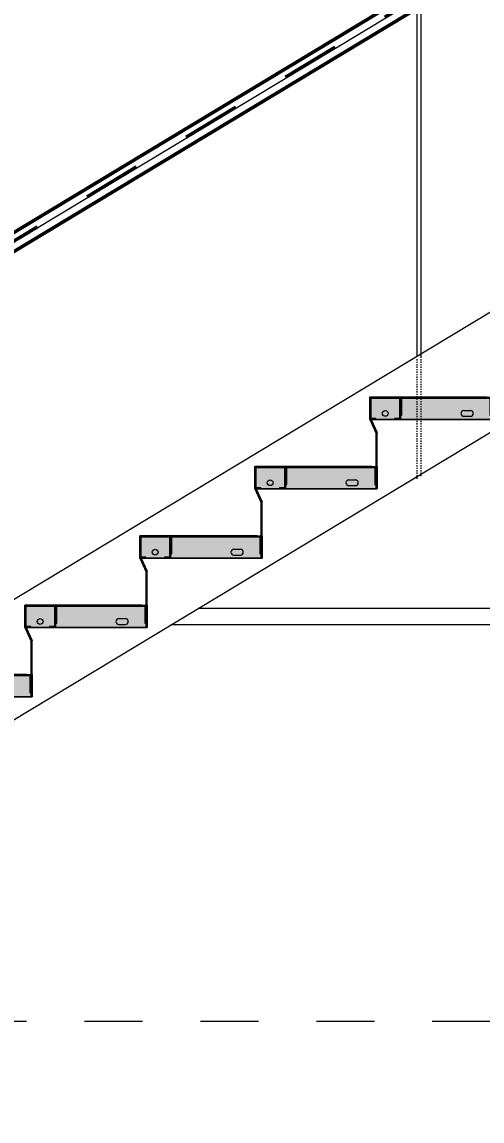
# Model space of a CAD drawing. Header units: millimetres. Extents: x -48147 to 1403542, y -455564 to 18123.
# Drawn here: x 1394978 to 1396098, y -450236 to -447561 of the extents above; entities that cross this region are included whole.
import ezdxf

# ---------------------------------------------------------------- set-up
doc = ezdxf.new("R2010")
doc.units = ezdxf.units.MM
doc.header["$MEASUREMENT"] = 0
for name, pattern in [('3MM-HIDDEN', [6, 3, -3]), ('Dashed', [2822.222233, 1411.111116, -1411.111116]), ('Wipeout_Contour', [1000, 0, -1000])]:
    doc.linetypes.add(name, pattern=pattern)
for name, color, linetype, lineweight in [('0_Pen_No__1', 7, 'Continuous', 13), ('0_Pen_No__85', 8, 'Continuous', 20), ('2D Layer_Pen_No__1', 7, 'Continuous', 13), ('A-30-M_Stair_Pen_No__101', 252, 'Continuous', 15), ('A-30-M_Stair_Pen_No__121', 255, 'Continuous', 0), ('A-30-M_Stair_Pen_No__2', 8, 'Continuous', 15), ('A-30-M_Stair_Pen_No__22', 8, 'Continuous', 50), ('New_A-30-M_Stair_Pen_No__1', 7, 'Continuous', 13), ('New_A-30-M_Stair_Pen_No__146', 8, 'Continuous', 0), ('New_A-30-M_Stair_Pen_No__192', 7, 'Continuous', 13), ('New_A-30-M_Stair_Pen_No__41', 7, 'Continuous', 35)]:
    doc.layers.add(name, color=color, linetype=linetype, lineweight=lineweight)
for name, color, linetype, lineweight, true_color in [('0_Pen_No__105', 7, 'Continuous', 15, 0xa6a6a6), ('0_Pen_No__45', 7, 'Continuous', 35, 0x444444), ('A-230-M_FLOOR.IFC Import_Pen_No__109', 7, 'Continuous', 15, 0xa6a6a6), ('A-230-M_FLOOR.IFC Import_Pen_No__29', 7, 'Continuous', 50, 0x2a2a2a), ('A-30-M_Stair_Pen_No__102', 7, 'Continuous', 15, 0xcccccc), ('A-30-M_Stair_Pen_No__81', 7, 'Continuous', 20, 0x6a6a6a)]:
    doc.layers.add(name, color=color, linetype=linetype, lineweight=lineweight, true_color=true_color)
for name, color, linetype in [('A-230-M_FLOOR.IFC Import', 7, 'Continuous'), ('A-95-P_Drawing', 7, 'Continuous'), ('New_A-25-M_Wall_Int', 7, 'Continuous'), ('New_A-30-M_Stair', 7, 'Continuous')]:
    doc.layers.add(name, color=color, linetype=linetype)
doc.styles.add('GENERATED_STYLE_1', font='')
doc.styles.get('GENERATED_STYLE_1').set_extended_font_data('Arial')
doc.dimstyles.new('GENERATED_STYLE__7', dxfattribs={"dimtxt": 125, "dimasz": 114, "dimexe": 0.18, "dimexo": 40, "dimgap": 0.09, "dimtad": 1, "dimtih": 1, "dimtoh": 1, "dimdec": 0, "dimzin": 0, "dimdsep": 46, "dimtxsty": 'GENERATED_STYLE_1', "dimblk": 'ARROWHEAD_5', "dimblk1": 'ARROWHEAD_5', "dimblk2": 'ARROWHEAD_5', "dimcen": 0.09, "dimclrd": 8, "dimclre": 8, "dimclrt": 7, "dimadec": 0, "dimazin": 0, "dimtfac": 1, "dimtdec": 4, "dimtmove": 0, "dimatfit": 3, "dimfxl": 1, "dimtolj": 1, "dimtzin": 0, "dimarcsym": 0})
doc.dimstyles.new('GENERATED_STYLE__8', dxfattribs={"dimtxt": 0.18, "dimasz": 182.4, "dimexe": 0.18, "dimexo": 0.0625, "dimgap": 0.09, "dimtad": 0, "dimtih": 1, "dimtoh": 1, "dimdec": 4, "dimzin": 0, "dimdsep": 46, "dimcen": 0.09, "dimadec": 0, "dimazin": 0, "dimtfac": 1, "dimtdec": 4, "dimtmove": 0, "dimatfit": 3, "dimldrblk": 'ARROWHEAD_5', "dimfxl": 1, "dimtolj": 1, "dimtzin": 0, "dimarcsym": 0})

# ---------------------------------------------------------------- blocks, each defined once
blk = doc.blocks.new('Section Elem_1_1', base_point=(1418663.2, -449992.5))
at = {"color": 254, "linetype": 'Wipeout_Contour', "lineweight": 0, "ltscale": 5861375.419057152}
blk.add_wipeout([(1394698.3, -449148.8), (1394978.3, -448980), (1394978.3, -448979.9), (1394698.3, -449148.7)], dxfattribs=at).dxf.layer = 'New_A-30-M_Stair'
at = {"color": 254, "linetype": 'Wipeout_Contour', "lineweight": 0, "ltscale": 5862234.754467042}
blk.add_wipeout([(1394978.3, -448980), (1395258.3, -448811.3), (1395258.3, -448811.2), (1394978.3, -448979.9)], dxfattribs=at).dxf.layer = 'New_A-30-M_Stair'
at = {"color": 254, "linetype": 'Wipeout_Contour', "lineweight": 0, "ltscale": 5860824.420576657}
blk.add_wipeout([(1394698.3, -449148.7), (1394978.3, -448979.9), (1394978.3, -448080.2), (1394698.3, -448249)], dxfattribs=at).dxf.layer = 'New_A-30-M_Stair'
at = {"color": 254, "linetype": 'Wipeout_Contour', "lineweight": 0, "ltscale": 5863094.255585966}
blk.add_wipeout([(1395258.3, -448811.3), (1395538.3, -448642.5), (1395538.3, -448642.4), (1395258.3, -448811.2)], dxfattribs=at).dxf.layer = 'New_A-30-M_Stair'
at = {"color": 254, "linetype": 'Wipeout_Contour', "lineweight": 0, "ltscale": 5861684.04402332}
blk.add_wipeout([(1394978.3, -448979.9), (1395258.3, -448811.2), (1395258.3, -447911.5), (1394978.3, -448080.2)], dxfattribs=at).dxf.layer = 'New_A-30-M_Stair'
at = {"color": 254, "linetype": 'Wipeout_Contour', "lineweight": 0, "ltscale": 5863953.922341056}
blk.add_wipeout([(1395538.3, -448642.5), (1395818.3, -448473.8), (1395818.3, -448473.7), (1395538.3, -448642.4)], dxfattribs=at).dxf.layer = 'New_A-30-M_Stair'
at = {"color": 254, "linetype": 'Wipeout_Contour', "lineweight": 0, "ltscale": 8793560.959413199}
blk.add_wipeout([(1394978.3, -449208.8), (1394978.3, -449272), (1395258.3, -449103.2), (1395258.3, -449040), (1394986.3, -449040), (1394986.3, -449208.8)], dxfattribs=at).dxf.layer = 'New_A-30-M_Stair'
at = {"layer": 'New_A-30-M_Stair_Pen_No__146', "linetype": 'Continuous', "lineweight": 0, "true_color": 0x404040}
for points in [[(1394986.3, -449148.8), (1394986.3, -449040), (1394978.3, -449040), (1394978.3, -449148.8)], [(1394986.3, -449208.8), (1394986.3, -449148.8), (1394698.3, -449148.8), (1394698.3, -449208.8)]]:
    blk.add_hatch(color=49, dxfattribs=at).paths.add_polyline_path(points)
at = {"layer": 'New_A-30-M_Stair_Pen_No__41', "linetype": 'Continuous'}
for p, q in [((1394978.3, -449148.8), (1394698.3, -449148.8)), ((1394986.3, -449208.8), (1394706.3, -449208.8))]:
    blk.add_line(p, q, dxfattribs=at)
at = {"layer": 'New_A-30-M_Stair_Pen_No__41', "linetype": 'Continuous', "flags": 128}
blk.add_lwpolyline([(1394986.3, -449040), (1394986.3, -449148.8), (1394986.3, -449208.8)], dxfattribs=at)
at = {"color": 254, "linetype": 'Wipeout_Contour', "lineweight": 0, "ltscale": 5862543.833110099}
blk.add_wipeout([(1395258.3, -448811.2), (1395538.3, -448642.4), (1395538.3, -447742.7), (1395258.3, -447911.5)], dxfattribs=at).dxf.layer = 'New_A-30-M_Stair'
at = {"color": 254, "linetype": 'Wipeout_Contour', "lineweight": 0, "ltscale": 5860273.421755641}
blk.add_wipeout([(1394698.3, -448249), (1394978.3, -448080.2), (1394978.3, -448080.1), (1394698.3, -448248.9)], dxfattribs=at).dxf.layer = 'New_A-30-M_Stair'
at = {"color": 254, "linetype": 'Wipeout_Contour', "lineweight": 0, "ltscale": 5864813.754684749}
blk.add_wipeout([(1395818.3, -448473.8), (1396098.3, -448305), (1396098.3, -448304.9), (1395818.3, -448473.7)], dxfattribs=at).dxf.layer = 'New_A-30-M_Stair'
at = {"color": 254, "linetype": 'Wipeout_Contour', "lineweight": 0, "ltscale": 5863403.787764126}
blk.add_wipeout([(1395538.3, -448642.4), (1395818.3, -448473.7), (1395818.3, -447574), (1395538.3, -447742.7)], dxfattribs=at).dxf.layer = 'New_A-30-M_Stair'
at = {"color": 254, "linetype": 'Wipeout_Contour', "lineweight": 0, "ltscale": 5861133.333239352}
blk.add_wipeout([(1394978.3, -448080.2), (1395258.3, -447911.5), (1395258.3, -447911.4), (1394978.3, -448080.1)], dxfattribs=at).dxf.layer = 'New_A-30-M_Stair'
at = {"color": 254, "linetype": 'Wipeout_Contour', "lineweight": 0, "ltscale": 5865673.752468416}
blk.add_wipeout([(1396098.3, -448305), (1396378.3, -448136.3), (1396378.3, -448136.2), (1396098.3, -448304.9)], dxfattribs=at).dxf.layer = 'New_A-30-M_Stair'
at = {"color": 254, "linetype": 'Wipeout_Contour', "lineweight": 0, "ltscale": 4396835.012255106}
blk.add_wipeout([(1394978.4, -448980), (1395258.3, -448980), (1395258.3, -448811.3)], dxfattribs=at).dxf.layer = 'New_A-30-M_Stair'
at = {"layer": 'New_A-30-M_Stair_Pen_No__1', "linetype": 'Continuous'}
for p, q in [((1394698.3, -448248.9), (1394978.3, -448080.1)), ((1394698.3, -449148.8), (1394978.3, -448980))]:
    blk.add_line(p, q, dxfattribs=at)
at = {"layer": 'New_A-30-M_Stair_Pen_No__41', "linetype": 'Continuous', "flags": 128}
blk.add_lwpolyline([(1394978.3, -448980), (1394978.3, -449040), (1394978.3, -449148.8)], dxfattribs=at)
at = {"color": 254, "linetype": 'Wipeout_Contour', "lineweight": 0, "ltscale": 5864263.907878696}
blk.add_wipeout([(1395818.3, -448473.7), (1396098.3, -448304.9), (1396098.3, -447405.2), (1395818.3, -447574)], dxfattribs=at).dxf.layer = 'New_A-30-M_Stair'
at = {"color": 254, "linetype": 'Wipeout_Contour', "lineweight": 0, "ltscale": 5861993.410294261}
blk.add_wipeout([(1395258.3, -447911.5), (1395538.3, -447742.7), (1395538.3, -447742.6), (1395258.3, -447911.4)], dxfattribs=at).dxf.layer = 'New_A-30-M_Stair'
at = {"color": 254, "linetype": 'Wipeout_Contour', "lineweight": 0, "ltscale": 4397479.631667191}
blk.add_wipeout([(1395258.4, -448811.3), (1395538.3, -448811.3), (1395538.3, -448642.6)], dxfattribs=at).dxf.layer = 'New_A-30-M_Stair'
at = {"color": 254, "linetype": 'Wipeout_Contour', "lineweight": 0, "ltscale": 10260575.82654946}
blk.add_wipeout([(1395258.3, -449040), (1395258.3, -449103.2), (1395538.3, -448934.5), (1395538.3, -448871.3), (1395266.3, -448871.3), (1395266.3, -448980), (1395266.3, -449040)], dxfattribs=at).dxf.layer = 'New_A-30-M_Stair'
at = {"layer": 'New_A-30-M_Stair_Pen_No__146', "linetype": 'Continuous', "lineweight": 0, "true_color": 0x404040}
for points in [[(1395266.3, -448980), (1395266.3, -448871.3), (1395258.3, -448871.3), (1395258.3, -448980)], [(1395266.3, -449040), (1395266.3, -448980), (1394978.3, -448980), (1394978.3, -449040)]]:
    blk.add_hatch(color=49, dxfattribs=at).paths.add_polyline_path(points)
at = {"layer": 'New_A-30-M_Stair_Pen_No__1', "linetype": 'Continuous'}
for p, q in [((1394978.3, -448080.1), (1395258.3, -447911.4)), ((1394978.3, -448980), (1395258.3, -448811.3)), ((1394978.4, -448980), (1395258.3, -448811.3)), ((1394978.3, -449272), (1395258.3, -449103.2))]:
    blk.add_line(p, q, dxfattribs=at)
at = {"layer": 'New_A-30-M_Stair_Pen_No__41', "linetype": 'Continuous'}
for p, q in [((1395258.3, -448980), (1394978.3, -448980)), ((1395266.3, -449040), (1394986.3, -449040))]:
    blk.add_line(p, q, dxfattribs=at)
at = {"layer": 'New_A-30-M_Stair_Pen_No__41', "linetype": 'Continuous', "flags": 128}
for points in [[(1395258.3, -448811.3), (1395258.3, -448871.3), (1395258.3, -448980)], [(1395266.3, -448871.3), (1395266.3, -448980), (1395266.3, -449040)]]:
    blk.add_lwpolyline(points, dxfattribs=at)
at = {"color": 254, "linetype": 'Wipeout_Contour', "lineweight": 0, "ltscale": 5865124.193482598}
blk.add_wipeout([(1396098.3, -448304.9), (1396378.3, -448136.2), (1396378.3, -447236.5), (1396098.3, -447405.2)], dxfattribs=at).dxf.layer = 'New_A-30-M_Stair'
at = {"color": 254, "linetype": 'Wipeout_Contour', "lineweight": 0, "ltscale": 5862853.652847498}
blk.add_wipeout([(1395538.3, -447742.7), (1395818.3, -447574), (1395818.3, -447573.9), (1395538.3, -447742.6)], dxfattribs=at).dxf.layer = 'New_A-30-M_Stair'
at = {"color": 254, "linetype": 'Wipeout_Contour', "lineweight": 0, "ltscale": 4398124.375303796}
blk.add_wipeout([(1395538.4, -448642.5), (1395818.3, -448642.5), (1395818.3, -448473.8)], dxfattribs=at).dxf.layer = 'New_A-30-M_Stair'
at = {"color": 254, "linetype": 'Wipeout_Contour', "lineweight": 0, "ltscale": 8796139.204450306}
blk.add_wipeout([(1395538.3, -448871.3), (1395538.3, -448934.5), (1395818.3, -448765.7), (1395818.3, -448702.5), (1395546.3, -448702.5), (1395546.3, -448871.3)], dxfattribs=at).dxf.layer = 'New_A-30-M_Stair'
at = {"layer": 'New_A-30-M_Stair_Pen_No__146', "linetype": 'Continuous', "lineweight": 0, "true_color": 0x404040}
for points in [[(1395546.3, -448811.3), (1395546.3, -448702.5), (1395538.3, -448702.5), (1395538.3, -448811.3)], [(1395546.3, -448871.3), (1395546.3, -448811.3), (1395258.3, -448811.3), (1395258.3, -448871.3)]]:
    blk.add_hatch(color=49, dxfattribs=at).paths.add_polyline_path(points)
at = {"layer": 'New_A-30-M_Stair_Pen_No__1', "linetype": 'Continuous'}
for p, q in [((1395258.3, -447911.4), (1395538.3, -447742.6)), ((1395258.3, -448811.3), (1395538.3, -448642.5)), ((1395258.4, -448811.3), (1395538.3, -448642.6)), ((1395258.3, -449103.2), (1395538.3, -448934.5))]:
    blk.add_line(p, q, dxfattribs=at)
at = {"layer": 'New_A-30-M_Stair_Pen_No__41', "linetype": 'Continuous'}
for p, q in [((1395538.3, -448811.3), (1395258.3, -448811.3)), ((1395546.3, -448871.3), (1395266.3, -448871.3))]:
    blk.add_line(p, q, dxfattribs=at)
at = {"layer": 'New_A-30-M_Stair_Pen_No__41', "linetype": 'Continuous', "flags": 128}
for points in [[(1395538.3, -448642.5), (1395538.3, -448702.5), (1395538.3, -448811.3)], [(1395546.3, -448702.5), (1395546.3, -448811.3), (1395546.3, -448871.3)]]:
    blk.add_lwpolyline(points, dxfattribs=at)
at = {"color": 254, "linetype": 'Wipeout_Contour', "lineweight": 0, "ltscale": 5863714.060851504}
blk.add_wipeout([(1395818.3, -447574), (1396098.3, -447405.2), (1396098.3, -447405.1), (1395818.3, -447573.9)], dxfattribs=at).dxf.layer = 'New_A-30-M_Stair'
at = {"color": 254, "linetype": 'Wipeout_Contour', "lineweight": 0, "ltscale": 4398769.243120661}
blk.add_wipeout([(1396098.3, -448305.1), (1395818.4, -448473.8), (1396098.3, -448473.8)], dxfattribs=at).dxf.layer = 'New_A-30-M_Stair'
at = {"color": 254, "linetype": 'Wipeout_Contour', "lineweight": 0, "ltscale": 8797428.699634867}
blk.add_wipeout([(1395826.3, -448702.5), (1395818.3, -448702.5), (1395818.3, -448765.7), (1396098.3, -448597), (1396098.3, -448533.8), (1395826.3, -448533.8)], dxfattribs=at).dxf.layer = 'New_A-30-M_Stair'
at = {"layer": 'New_A-30-M_Stair_Pen_No__146', "linetype": 'Continuous', "lineweight": 0, "true_color": 0x404040}
for points in [[(1395826.3, -448642.5), (1395826.3, -448533.8), (1395818.3, -448533.8), (1395818.3, -448642.5)], [(1395826.3, -448702.5), (1395826.3, -448642.5), (1395538.3, -448642.5), (1395538.3, -448702.5)]]:
    blk.add_hatch(color=49, dxfattribs=at).paths.add_polyline_path(points)
at = {"layer": 'New_A-30-M_Stair_Pen_No__1', "linetype": 'Continuous'}
for p, q in [((1395818.3, -447573.9), (1396098.3, -447405.1)), ((1395538.3, -447742.6), (1395818.3, -447573.9)), ((1396098.3, -448305), (1396378.3, -448136.3)), ((1395538.3, -448642.5), (1395818.3, -448473.8)), ((1395538.4, -448642.5), (1395818.3, -448473.8)), ((1395538.3, -448934.5), (1395818.3, -448765.7))]:
    blk.add_line(p, q, dxfattribs=at)
at = {"layer": 'New_A-30-M_Stair_Pen_No__41', "linetype": 'Continuous'}
for p, q in [((1395818.3, -448642.5), (1395538.3, -448642.5)), ((1395826.3, -448702.5), (1395546.3, -448702.5))]:
    blk.add_line(p, q, dxfattribs=at)
at = {"layer": 'New_A-30-M_Stair_Pen_No__41', "linetype": 'Continuous', "flags": 128}
for points in [[(1395818.3, -448473.8), (1395818.3, -448533.8), (1395818.3, -448642.5)], [(1395826.3, -448533.8), (1395826.3, -448642.5), (1395826.3, -448702.5)]]:
    blk.add_lwpolyline(points, dxfattribs=at)
at = {"color": 254, "linetype": 'Wipeout_Contour', "lineweight": 0, "ltscale": 8798718.44315604}
blk.add_wipeout([(1396106.3, -448533.8), (1396098.3, -448533.8), (1396098.3, -448597), (1396378.3, -448428.2), (1396378.3, -448365), (1396106.3, -448365)], dxfattribs=at).dxf.layer = 'New_A-30-M_Stair'
at = {"layer": 'New_A-30-M_Stair_Pen_No__146', "linetype": 'Continuous', "lineweight": 0, "true_color": 0x404040}
blk.add_hatch(color=49, dxfattribs=at).paths.add_polyline_path([(1396106.3, -448533.8), (1396106.3, -448473.8), (1395818.3, -448473.8), (1395818.3, -448533.8)])
at = {"layer": 'New_A-30-M_Stair_Pen_No__1', "linetype": 'Continuous'}
for p, q in [((1395818.3, -448473.8), (1396098.3, -448305)), ((1395818.4, -448473.8), (1396098.3, -448305.1)), ((1396098.3, -448597), (1396378.3, -448428.2)), ((1395818.3, -448765.7), (1396098.3, -448597))]:
    blk.add_line(p, q, dxfattribs=at)
at = {"layer": 'New_A-30-M_Stair_Pen_No__41', "linetype": 'Continuous'}
for p, q in [((1396098.3, -448473.8), (1395818.3, -448473.8)), ((1396106.3, -448533.8), (1395826.3, -448533.8))]:
    blk.add_line(p, q, dxfattribs=at)
blk = doc.blocks.new('Section Elem_216_1', base_point=(1418663.2, -449992.5))
at = {"color": 254, "linetype": 'Wipeout_Contour', "lineweight": 0, "ltscale": 175547925.7955505}
blk.add_wipeout([(1398445.1, -434842.5), (1393413.1, -434842.5), (1393413.1, -437842.5), (1393658.3, -437842.5), (1393658.3, -438142.5), (1393658.1, -438142.5), (1393658.1, -438292.5), (1393658.4, -438292.5), (1393658.4, -438301.1), (1393596, -438301.1), (1393590.6, -438303.4), (1393588.4, -438308.7), (1393588.4, -438527.8), (1393590.6, -438533.2), (1393596, -438535.4), (1393643.3, -438535.4), (1393643.3, -438342.5), (1393658.3, -438342.5), (1393658.3, -438535.4), (1393658.4, -438535.4), (1393658.4, -438544), (1393658.3, -438544), (1393658.3, -438917.5), (1393413.1, -438917.5), (1393413.1, -441892.5), (1393658.3, -441892.5), (1393658.3, -442192.5), (1393658.2, -442192.5), (1393658.2, -442342.5), (1393658.4, -442342.5), (1393658.4, -442351.1), (1393658.3, -442351.1), (1393658.3, -442585.4), (1393658.4, -442585.4), (1393658.4, -442594), (1393658.3, -442594), (1393658.3, -442942.5), (1393413.1, -442942.5), (1393413.1, -445942.5), (1393658.3, -445942.5), (1393658.3, -446242.5), (1393658.4, -446242.5), (1393658.4, -446392.5), (1393658.4, -446401.1), (1393596, -446401.1), (1393590.6, -446403.4), (1393588.4, -446408.7), (1393588.4, -446627.8), (1393590.6, -446633.2), (1393596, -446635.4), (1393658.4, -446635.4), (1393658.4, -446644), (1393512.3, -446644), (1393512.3, -446635.4), (1393574.7, -446635.4), (1393580.1, -446633.2), (1393582.3, -446627.8), (1393582.3, -446408.7), (1393580.1, -446403.4), (1393574.7, -446401.1), (1393512.3, -446401.1), (1393512.3, -446392.5), (1393428.7, -446392.5), (1393428.7, -447367.5), (1393658.3, -447367.5), (1393658.3, -447392.5), (1393428.7, -447392.5), (1393428.7, -449992.5), (1393578.3, -449992.5), (1393578.3, -449823.8), (1393503.3, -449869), (1393503.3, -449868.9), (1393503.3, -448969.2), (1393503.3, -448969.1), (1395949.5, -447494.8), (1395858.4, -447439.9), (1393858.3, -446234.5), (1393858.3, -445942.6), (1393858.3, -445942.5), (1393848.3, -445942.5), (1393848.3, -445833.8), (1393858.3, -445833.8), (1393858.3, -445773.8), (1393783.3, -445819), (1393783.3, -445818.9), (1393783.3, -444919.2), (1393783.3, -444919.1), (1396093.5, -443526.8), (1393858.3, -442179.7), (1393858.3, -441892.5), (1393848.3, -441892.5), (1393848.3, -441783.8), (1393858.3, -441783.8), (1393858.3, -441723.8), (1393783.3, -441769), (1393783.3, -441768.9), (1393783.3, -440869.2), (1393783.3, -440869.1), (1396093.5, -439476.8), (1395858.4, -439335.1), (1393858.3, -438129.7), (1393858.3, -437837.8), (1394063.3, -437961.3), (1394063.3, -437111.5), (1394063.3, -437111.4), (1394138.3, -437111.4), (1397218.3, -438967.6), (1398445.1, -438967.6), (1398445.1, -438544), (1398373.3, -438544), (1398373.3, -438535.4), (1398435.7, -438535.4), (1398441, -438533.2), (1398443.3, -438527.8), (1398443.3, -438308.7), (1398441, -438303.4), (1398435.7, -438301.1), (1398373.3, -438301.1), (1398373.3, -438292.5), (1398445.1, -438292.5)], dxfattribs=at).dxf.layer = 'New_A-25-M_Wall_Int'
at = {"color": 254, "linetype": 'Wipeout_Contour', "lineweight": 0, "ltscale": 61634665.73816013}
blk.add_wipeout([(1394727.4, -445537.1), (1396945.2, -446873.8), (1398388.3, -446873.8), (1398394.3, -446874), (1398400.2, -446874.6), (1398406.1, -446875.7), (1398412, -446877.2), (1398416.6, -446879.8), (1398420.2, -446883.7), (1398422.5, -446888.5), (1398423.3, -446893.8), (1398423.3, -446923.8), (1397129.3, -446923.8), (1397129.3, -447798.7), (1397129.3, -447798.8), (1398438.3, -447798.8), (1398438.3, -447798.8), (1398445.1, -447798.8), (1398445.1, -446644), (1398373.3, -446644), (1398373.3, -446635.4), (1398435.7, -446635.4), (1398441, -446633.2), (1398443.3, -446627.8), (1398443.3, -446408.7), (1398441, -446403.4), (1398435.7, -446401.1), (1398373.3, -446401.1), (1398373.3, -446392.5), (1398445.1, -446392.5), (1398445.1, -444229), (1398373.3, -444229), (1398373.3, -444220.4), (1398435.7, -444220.4), (1398441, -444218.2), (1398443.3, -444212.8), (1398443.3, -444204.7), (1397218.3, -444204.7), (1397113.3, -444141.4), (1397113.3, -444199.2), (1397104.3, -444204.7), (1396938.3, -444204.7)], dxfattribs=at).dxf.layer = 'New_A-25-M_Wall_Int'
at = {"color": 254, "linetype": 'Wipeout_Contour', "lineweight": 0, "ltscale": 11739681.6880277}
blk.add_wipeout([(1395818.3, -448765.7), (1393782.7, -449992.5), (1398421.3, -449992.5), (1398421.3, -449980.5), (1398445.1, -449980.5), (1398445.1, -448090.7), (1396938.3, -448090.7), (1395858.4, -448741.6)], dxfattribs=at).dxf.layer = 'New_A-25-M_Wall_Int'
at = {"color": 254, "linetype": 'Wipeout_Contour', "lineweight": 0, "ltscale": 5863094.430109578}
blk.add_wipeout([(1395258.3, -448811.3), (1395258.4, -448811.3), (1395538.3, -448642.6), (1395538.3, -448642.5)], dxfattribs=at).dxf.layer = 'New_A-25-M_Wall_Int'
at = {"color": 254, "linetype": 'Wipeout_Contour', "lineweight": 0, "ltscale": 5861375.593924914}
blk.add_wipeout([(1394978.3, -448980), (1394698.3, -449148.8), (1394698.4, -449148.8), (1394978.3, -448980.1)], dxfattribs=at).dxf.layer = 'New_A-25-M_Wall_Int'
at = {"color": 254, "linetype": 'Wipeout_Contour', "lineweight": 0, "ltscale": 5863954.096837269}
blk.add_wipeout([(1395538.3, -448642.5), (1395538.4, -448642.5), (1395818.3, -448473.8), (1395818.3, -448473.8)], dxfattribs=at).dxf.layer = 'New_A-25-M_Wall_Int'
at = {"color": 254, "linetype": 'Wipeout_Contour', "lineweight": 0, "ltscale": 5864813.929199336}
blk.add_wipeout([(1395818.3, -448473.8), (1395818.4, -448473.8), (1396098.3, -448305.1), (1396098.3, -448305)], dxfattribs=at).dxf.layer = 'New_A-25-M_Wall_Int'
blk = doc.blocks.new('Section Elem_437_1', base_point=(1418663.2, -449992.5))
at = {"color": 254, "linetype": 'Wipeout_Contour', "lineweight": 0, "ltscale": 5830804.514820798}
blk.add_wipeout([(1398196.4, -450242.5), (1398196.4, -449992.5), (1374725.3, -449992.5), (1374725.3, -450242.5)], dxfattribs=at).dxf.layer = 'A-230-M_FLOOR.IFC Import'
at = {"layer": 'A-230-M_FLOOR.IFC Import_Pen_No__109', "linetype": 'Continuous'}
h = blk.add_hatch(dxfattribs=at)
h.set_pattern_fill('Lightweight_Concrete_0001', color=256, style=0, pattern_type=2)
h.set_pattern_definition([(0, (1418663.25, -449992.53), (0, 389.7114), [24.375, -200.625]), (0, (1418775.75, -449797.67), (0, 389.7114), [24.375, -200.625]), (60, (1418663.25, -449992.53), (-337.5, 194.8557), [24.375, -200.625]), (60, (1418888.25, -449992.53), (-337.5, 194.8557), [24.375, -200.625]), (120, (1418687.62, -449992.53), (337.5, 194.8557), [24.375, -200.625]), (120, (1418912.62, -449992.53), (337.5, 194.8557), [24.375, -200.625]), (0, (1418663.25, -449955.03), (0, 75), [0, -75, 0, -112.5]), (45, (1418700.75, -449955.03), (-53.03301, 53.03301), [0, -56.25, 0, -93.75])])
h.paths.add_polyline_path([(1398196.4, -450242.5), (1398196.4, -449992.5), (1374725.3, -449992.5), (1374725.3, -450242.5)])
at = {"layer": 'A-230-M_FLOOR.IFC Import_Pen_No__29', "linetype": 'Continuous'}
blk.add_line((1398167.2, -449992.5), (1393586.3, -449992.5), dxfattribs=at)
blk = doc.blocks.new('*D513', base_point=(1418663.2, -449992.5))
at = {"layer": '0_Pen_No__45', "linetype": 'Continuous'}
for points in [[(1395410.7, -448986.3), (1395440.4, -449102.5), (1395494.6, -449072)], [(1395690.4, -449992.5), (1395718, -449875.8), (1395656, -449877.6)]]:
    blk.add_hatch(color=256, dxfattribs=at).paths.add_polyline_path(points)
for p, q in [((1395410.7, -448986.3), (1395494.6, -449072)), ((1395410.7, -448986.3), (1395440.4, -449102.5)), ((1395494.6, -449072), (1395440.4, -449102.5)), ((1395656, -449877.6), (1395718, -449875.8)), ((1395690.4, -449992.5), (1395656, -449877.6)), ((1395690.4, -449992.5), (1395718, -449875.8))]:
    blk.add_line(p, q, dxfattribs=at)
at = {"layer": '0_Pen_No__85', "linetype": 'Continuous'}
for p, q in [((1395271.4, -449070.2), (1395507, -448928.2)), ((1395802.9, -449992.5), (1395577.9, -449992.5))]:
    blk.add_line(p, q, dxfattribs=at)
blk.add_arc((1393741, -449992.5), 1949.4, 3.4064, 27.6701, dxfattribs=at)
at = {"layer": '0_Pen_No__1', "insert": (1395739.6, -449499.3), "char_height": 125, "attachment_point": 7, "style": 'GENERATED_STYLE_1'}
blk.add_mtext('\\A1;{\\fArial|b0|i0|c0|p34;31°}', dxfattribs=at)
blk = doc.blocks.new('ARROWHEAD_5')
at = {"color": 0, "linetype": 'Continuous', "lineweight": 0}
blk.add_line((0, 0), (-1, 0), dxfattribs=at)
blk.add_solid([(-1, 0.2679), (0, 0), (-1, -0.2679), (-1, 0.2679)], dxfattribs=at)
blk = doc.blocks.new('S-22 Building Section_STORY_MARKER', base_point=(1418663.2, -449992.5))
at = {"layer": '0_Pen_No__105', "linetype": 'Dashed', "ltscale": 0.1}
blk.add_line((1369166.1, -449992.5), (1399880.2, -449992.5), dxfattribs=at)

msp = doc.modelspace()

# ---------------------------------------------------------------- block references
at = {"layer": 'New_A-30-M_Stair'}
msp.add_blockref('Section Elem_1_1', (1418663.2, -449992.5), dxfattribs=at)

# ---------------------------------------------------------------- next in the draw order: hatches: boundary and pattern name
at = {"layer": 'A-30-M_Stair_Pen_No__121', "linetype": 'Continuous'}
msp.add_hatch(color=256, dxfattribs=at).paths.add_polyline_path([(1393660.1, -435111.8), (1398444.1, -435111.8), (1398444.1, -449987.7), (1393131.3, -449987.7), (1393131.3, -446897.1), (1393660.1, -446897.1)])

# ---------------------------------------------------------------- next in the draw order: block references
at = {"layer": 'New_A-25-M_Wall_Int'}
msp.add_blockref('Section Elem_216_1', (1418663.2, -449992.5), dxfattribs=at)

# ---------------------------------------------------------------- next in the draw order: block references
at = {"layer": 'A-230-M_FLOOR.IFC Import'}
msp.add_blockref('Section Elem_437_1', (1418663.2, -449992.5), dxfattribs=at)

# ---------------------------------------------------------------- next in the draw order: leaders
at = {"layer": '0_Pen_No__85', "linetype": 'Continuous', "annotation_type": 0, "has_hookline": 1, "hookline_direction": 1, "text_width": 1845.2}
msp.add_leader([(1395287.5, -447849.9), (1394704.4, -447175.5), (1393972.3, -447175.5)], dimstyle='GENERATED_STYLE__8', dxfattribs=at)

# ---------------------------------------------------------------- next in the draw order: linework, layer by layer
at = {"layer": '2D Layer_Pen_No__1', "linetype": 'Continuous', "flags": 128}
msp.add_lwpolyline([(1395475.6, -449992.5), (1393741, -449992.5), (1395100.1, -449173.4)], dxfattribs=at)

# ---------------------------------------------------------------- next in the draw order: dimensions: what is measured, and where the dimension line sits
at = {"color": 8, "linetype": 'Continuous', "lineweight": 20}
dim = msp.add_angular_dim_3p(base=(1395619.2, -449470.3), center=(1393741, -449992.5), p1=(1395100.1, -449173.4), p2=(1395475.6, -449992.5), dimstyle='GENERATED_STYLE__7', dxfattribs=at)
dim.commit()
dim.dimension.update_dxf_attribs({"geometry": '*D513', "text_midpoint": (1395881.1, -449436.8), "dimtype": 165})

# ---------------------------------------------------------------- next in the draw order: wipeouts: each hides what was drawn before it
at = {"color": 254, "linetype": 'Wipeout_Contour', "lineweight": 0, "ltscale": 5854473.517168632}
msp.add_wipeout([(1391307.3, -431582.2), (1399341.8, -431582.2), (1399341.8, -451938.9), (1391307.3, -451938.9)], dxfattribs=at).dxf.layer = 'A-95-P_Drawing'

# ---------------------------------------------------------------- next in the draw order: hatches: boundary and pattern name
at = {"layer": 'A-30-M_Stair_Pen_No__102', "linetype": 'Continuous'}
for points in [[(1395825.1, -448473.8), (1396123.1, -448473.8), (1396123.1, -448528.8), (1395825.1, -448528.8)], [(1395545.1, -448642.5), (1395843.1, -448642.5), (1395843.1, -448697.5), (1395545.1, -448697.5)], [(1395265.1, -448811.3), (1395563.1, -448811.3), (1395563.1, -448866.3), (1395265.1, -448866.3)], [(1394985.1, -448980), (1395283.1, -448980), (1395283.1, -449035), (1394985.1, -449035)], [(1394705.1, -449148.8), (1395003.1, -449148.8), (1395003.1, -449203.8), (1394705.1, -449203.8)]]:
    msp.add_hatch(color=256, dxfattribs=at).paths.add_polyline_path(points)

# ---------------------------------------------------------------- next in the draw order: linework, layer by layer
at = {"layer": 'A-30-M_Stair_Pen_No__101', "linetype": 'Continuous', "flags": 128}
for points in [[(1397120.1, -447801.8), (1397120.1, -446822.9), (1396816, -446820.9), (1395949.4, -446298.7), (1395949.4, -448375.7)], [(1394869.4, -449020.6), (1394869.4, -448149.8), (1395939.4, -447504.9), (1395939.4, -448375.7)], [(1393741, -449992.5), (1397020.4, -448016.1), (1397020.4, -447724.2), (1393509.3, -449840.3), (1393509.3, -449992.5)]]:
    msp.add_lwpolyline(points, dxfattribs=at)
at = {"layer": 'A-30-M_Stair_Pen_No__101', "linetype": '3MM-HIDDEN', "flags": 128}
for points in [[(1395949.4, -448375.7), (1395949.4, -448667.6)], [(1395939.4, -448381.8), (1395939.4, -448673.7)]]:
    msp.add_lwpolyline(points, dxfattribs=at)
at = {"layer": 'A-30-M_Stair_Pen_No__2', "linetype": 'Continuous', "flags": 128}
for points in [[(1395825.1, -448473.8), (1396123.1, -448473.8), (1396123.1, -448528.8), (1395825.1, -448528.8)], [(1395545.1, -448642.5), (1395843.1, -448642.5), (1395843.1, -448697.5), (1395545.1, -448697.5)], [(1395265.1, -448811.3), (1395563.1, -448811.3), (1395563.1, -448866.3), (1395265.1, -448866.3)], [(1394985.1, -448980), (1395283.1, -448980), (1395283.1, -449035), (1394985.1, -449035)], [(1394705.1, -449148.8), (1395003.1, -449148.8), (1395003.1, -449203.8), (1394705.1, -449203.8)]]:
    msp.add_lwpolyline(points, close=True, dxfattribs=at)
at = {"layer": 'A-30-M_Stair_Pen_No__22', "linetype": 'Continuous', "flags": 128}
for points in [[(1393439.3, -448988.3), (1397066.4, -446802.3)], [(1393450.4, -449028.3), (1397077.5, -446842.3)]]:
    msp.add_lwpolyline(points, dxfattribs=at)
at = {"layer": 'A-30-M_Stair_Pen_No__22', "linetype": 'Dashed', "ltscale": 0.1, "flags": 128}
msp.add_lwpolyline([(1393445.6, -449008.3), (1397082.3, -446812)], dxfattribs=at)
at = {"layer": 'A-30-M_Stair_Pen_No__81', "linetype": 'Continuous', "flags": 128}
for points in [[(1396910.8, -448988.3), (1395407.4, -448988.3)], [(1396910.8, -449028.3), (1395341, -449028.3)]]:
    msp.add_lwpolyline(points, dxfattribs=at)
at = {"layer": 'New_A-30-M_Stair_Pen_No__192', "linetype": 'Continuous'}
for p, q in [((1396110.1, -448473.8), (1395825.1, -448473.8)), ((1395830.1, -448642.5), (1395545.1, -448642.5)), ((1395550.1, -448811.3), (1395265.1, -448811.3)), ((1395270.1, -448980), (1394985.1, -448980)), ((1394990.1, -449148.8), (1394705.1, -449148.8))]:
    msp.add_line(p, q, dxfattribs=at)
at = {"layer": 'New_A-30-M_Stair_Pen_No__192', "linetype": 'Continuous', "flags": 128}
for points in [[(1395840.1, -448528.8), (1395825.1, -448528.8), (1395825.1, -448473.8), (1395900.1, -448473.8), (1395900.1, -448528.8), (1395885.3, -448528.8)], [(1395840.1, -448528.8), (1395840.1, -448525.8), (1395828.1, -448525.8), (1395828.1, -448476.8), (1395897.1, -448476.8), (1395897.1, -448525.8), (1395885.3, -448525.8), (1395885.3, -448528.8)], [(1395900.1, -448515.8), (1395900.1, -448473.8), (1396120.1, -448473.8), (1396120.1, -448517.8)], [(1395900.1, -448517.8), (1395903.1, -448517.8), (1395903.1, -448476.8), (1396117.1, -448476.8), (1396117.1, -448517.8), (1396120.1, -448517.8)], [(1396054.1, -448506.8), (1396070.1, -448506.8)], [(1395825.1, -448528.8), (1396123.1, -448528.8)], [(1395825.1, -448528.8), (1395840.1, -448560.9)], [(1395828.4, -448528.8), (1395843.1, -448560.3)], [(1396054.1, -448520.8), (1396070.1, -448520.8)], [(1395840.1, -448560.9), (1395840.1, -448697.5), (1395843.1, -448697.5), (1395843.1, -448560.3)], [(1395560.1, -448697.5), (1395545.1, -448697.5), (1395545.1, -448642.5), (1395620.1, -448642.5), (1395620.1, -448697.5), (1395605.3, -448697.5)], [(1395560.1, -448697.5), (1395560.1, -448694.5), (1395548.1, -448694.5), (1395548.1, -448645.5), (1395617.1, -448645.5), (1395617.1, -448694.5), (1395605.3, -448694.5), (1395605.3, -448697.5)], [(1395620.1, -448684.5), (1395620.1, -448642.5), (1395840.1, -448642.5), (1395840.1, -448686.5)], [(1395620.1, -448686.5), (1395623.1, -448686.5), (1395623.1, -448645.5), (1395837.1, -448645.5), (1395837.1, -448686.5), (1395840.1, -448686.5)], [(1395545.1, -448697.5), (1395843.1, -448697.5)], [(1395545.1, -448697.5), (1395560.1, -448729.7)], [(1395548.4, -448697.5), (1395563.1, -448729)], [(1395774.1, -448675.5), (1395790.1, -448675.5)], [(1395774.1, -448689.5), (1395790.1, -448689.5)], [(1395560.1, -448729.7), (1395560.1, -448866.3), (1395563.1, -448866.3), (1395563.1, -448729)], [(1395280.1, -448866.3), (1395265.1, -448866.3), (1395265.1, -448811.3), (1395340.1, -448811.3), (1395340.1, -448866.3), (1395325.3, -448866.3)], [(1395280.1, -448866.3), (1395280.1, -448863.3), (1395268.1, -448863.3), (1395268.1, -448814.3), (1395337.1, -448814.3), (1395337.1, -448863.3), (1395325.3, -448863.3), (1395325.3, -448866.3)], [(1395340.1, -448853.3), (1395340.1, -448811.3), (1395560.1, -448811.3), (1395560.1, -448855.3)], [(1395340.1, -448855.3), (1395343.1, -448855.3), (1395343.1, -448814.3), (1395557.1, -448814.3), (1395557.1, -448855.3), (1395560.1, -448855.3)], [(1395494.1, -448844.3), (1395510.1, -448844.3)], [(1395494.1, -448858.3), (1395510.1, -448858.3)], [(1395265.1, -448866.3), (1395563.1, -448866.3)], [(1395265.1, -448866.3), (1395280.1, -448898.4)], [(1395268.4, -448866.3), (1395283.1, -448897.8)], [(1395280.1, -448898.4), (1395280.1, -449035), (1395283.1, -449035), (1395283.1, -448897.8)], [(1395000.1, -449035), (1394985.1, -449035), (1394985.1, -448980), (1395060.1, -448980), (1395060.1, -449035), (1395045.3, -449035)], [(1395000.1, -449035), (1395000.1, -449032), (1394988.1, -449032), (1394988.1, -448983), (1395057.1, -448983), (1395057.1, -449032), (1395045.3, -449032), (1395045.3, -449035)], [(1395060.1, -449022), (1395060.1, -448980), (1395280.1, -448980), (1395280.1, -449024)], [(1395060.1, -449024), (1395063.1, -449024), (1395063.1, -448983), (1395277.1, -448983), (1395277.1, -449024), (1395280.1, -449024)], [(1395214.1, -449013), (1395230.1, -449013)], [(1394985.1, -449035), (1395283.1, -449035)], [(1394985.1, -449035), (1395000.1, -449067.2)], [(1394988.4, -449035), (1395003.1, -449066.5)], [(1395214.1, -449027), (1395230.1, -449027)], [(1395000.1, -449067.2), (1395000.1, -449203.8), (1395003.1, -449203.8), (1395003.1, -449066.5)], [(1394780.1, -449190.8), (1394780.1, -449148.8), (1395000.1, -449148.8), (1395000.1, -449192.8)], [(1394780.1, -449192.8), (1394783.1, -449192.8), (1394783.1, -449151.8), (1394997.1, -449151.8), (1394997.1, -449192.8), (1395000.1, -449192.8)], [(1394705.1, -449203.8), (1395003.1, -449203.8)]]:
    msp.add_lwpolyline(points, dxfattribs=at)
at = {"layer": 'New_A-30-M_Stair_Pen_No__192', "linetype": 'Continuous'}
for centre in [(1395862.6, -448513.8), (1395582.6, -448682.5), (1395302.6, -448851.3), (1395022.6, -449020)]:
    msp.add_circle(centre, 7, dxfattribs=at)
for centre, start, end in [((1396054.1, -448513.8), 90, 270), ((1396070.1, -448513.8), 270, 90), ((1395774.1, -448682.5), 90, 270), ((1395790.1, -448682.5), 270, 90), ((1395494.1, -448851.3), 90, 270), ((1395510.1, -448851.3), 270, 90), ((1395214.1, -449020), 90, 270), ((1395230.1, -449020), 270, 90)]:
    msp.add_arc(centre, 7, start, end, dxfattribs=at)

# ---------------------------------------------------------------- next in the draw order: block references
at = {"linetype": 'Continuous', "lineweight": 0}
msp.add_blockref('S-22 Building Section_STORY_MARKER', (1418663.2, -449992.5), dxfattribs=at)

doc.saveas('drawing.dxf')
